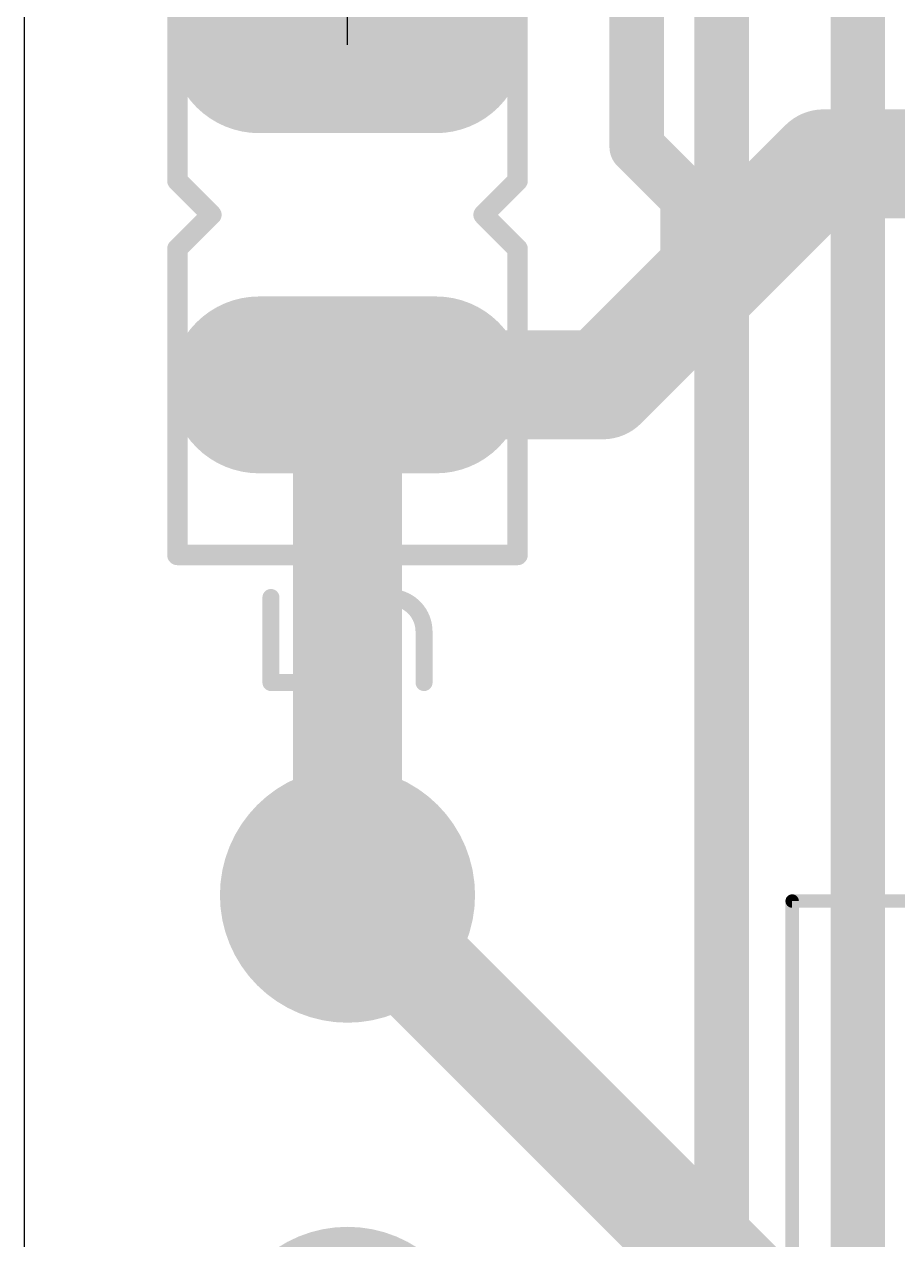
# Model space of a CAD drawing. Extents: x -0.1 to 1.18, y 0 to 3.76.
# Drawn here: x 0 to 0.2567, y 2.1337 to 2.491 of the extents above; entities that cross this region are included whole.
import ezdxf

# ---------------------------------------------------------------- set-up
doc = ezdxf.new("R2010")
doc.units = 0
for name, color, linetype in [('1', 12, 'CONTINUOUS'), ('16', 132, 'CONTINUOUS'), ('17', 110, 'CONTINUOUS'), ('18', 110, 'CONTINUOUS'), ('19', 53, 'CONTINUOUS'), ('20', 31, 'CONTINUOUS'), ('21', 253, 'CONTINUOUS'), ('51', 253, 'CONTINUOUS')]:
    doc.layers.add(name, color=color, linetype=linetype)

# ---------------------------------------------------------------- blocks, each defined once
blk = doc.blocks.new('RECT')
blk.add_solid([(-0.5, -0.5), (0.5, -0.5), (-0.5, 0.5), (0.5, 0.5)])
blk = doc.blocks.new('LONGP100')
at = {"const_width": 1}
blk.add_lwpolyline([(-0.5, 0), (0.5, 0)], dxfattribs=at)
at = {"const_width": 0.5}
for points in [[(-0.5, 0.25, 1), (-0.5, -0.25)], [(0.5, -0.25, 1), (0.5, 0.25)]]:
    blk.add_lwpolyline(points, format="xyb", dxfattribs=at)
blk = doc.blocks.new('ROUNDV')
at = {"const_width": 0.5}
blk.add_lwpolyline([(0, -0.25, 1), (0, 0.25, 1), (0, -0.25)], format="xyb", dxfattribs=at)

msp = doc.modelspace()

# ---------------------------------------------------------------- linework, layer by layer
at = {"layer": '1'}
for points, const_width in [([(0.18, 2.765), (0.18, 2.455)], 0.016), ([(0.2225, 2.4375), (0.235, 2.45)], 0.032), ([(0.235, 2.45), (0.286535, 2.45)], 0.032), ([(0.18, 2.455), (0.195, 2.44)], 0.016), ([(0.21, 2.425), (0.2225, 2.4375)], 0.032), ([(0.195, 2.44), (0.21, 2.425)], 0.016), ([(0.195, 2.41), (0.195, 2.44)], 0.016), ([(0.195, 2.44), (0.22, 2.44)], 0.016), ([(0.22, 2.44), (0.2225, 2.4375)], 0.016), ([(0.195, 2.41), (0.21, 2.425)], 0.032), ([(0.17, 2.385), (0.195, 2.41)], 0.032), ([(0.095, 2.385), (0.095, 2.235)], 0.032), ([(0.095, 2.385), (0.17, 2.385)], 0.032), ([(0.095, 2.235), (0.238465, 2.091535)], 0.032)]:
    msp.add_lwpolyline(points, dxfattribs=dict(at, const_width=const_width))
for points, const_width in [([(0.235, 2.458, 1), (0.235, 2.442)], 0.016), ([(0.240657, 2.444343, 1), (0.229343, 2.455657)], 0.016), ([(0.182828, 2.457828, 1), (0.177172, 2.452172)], 0.008), ([(0.176, 2.455, 1), (0.184, 2.455)], 0.008), ([(0.216843, 2.443157, 1), (0.228157, 2.431843)], 0.016), ([(0.228157, 2.431843, 1), (0.216843, 2.443157)], 0.016), ([(0.199, 2.44, 1), (0.191, 2.44)], 0.008), ([(0.195, 2.444, 1), (0.195, 2.436)], 0.008), ([(0.197828, 2.442828, 1), (0.192172, 2.437172)], 0.008), ([(0.222828, 2.442828, 1), (0.217172, 2.437172)], 0.008), ([(0.22, 2.436, 1), (0.22, 2.444)], 0.008), ([(0.192172, 2.437172, 1), (0.197828, 2.442828)], 0.008), ([(0.219672, 2.434672, 1), (0.225328, 2.440328)], 0.008), ([(0.215657, 2.419343, 1), (0.204343, 2.430657)], 0.016), ([(0.204343, 2.430657, 1), (0.215657, 2.419343)], 0.016), ([(0.207172, 2.422172, 1), (0.212828, 2.427828)], 0.008), ([(0.200657, 2.404343, 1), (0.189343, 2.415657)], 0.016), ([(0.189343, 2.415657, 1), (0.200657, 2.404343)], 0.016), ([(0.191, 2.41, 1), (0.199, 2.41)], 0.008), ([(0.103, 2.385, 1), (0.087, 2.385)], 0.016), ([(0.095, 2.393, 1), (0.095, 2.377)], 0.016), ([(0.17, 2.377, 1), (0.17, 2.393)], 0.016), ([(0.164343, 2.390657, 1), (0.175657, 2.379343)], 0.016), ([(0.100657, 2.240657, 1), (0.089343, 2.229343)], 0.016), ([(0.087, 2.235, 1), (0.103, 2.235)], 0.016)]:
    msp.add_lwpolyline(points, format="xyb", dxfattribs=dict(at, const_width=const_width))
at = {"layer": '16'}
for points, const_width in [([(0.205, 2.81), (0.205, 1.855)], 0.016), ([(0.245, 1.97), (0.245, 2.785)], 0.016), ([(0.095, 2.235), (0.095, 2.385)], 0.032)]:
    msp.add_lwpolyline(points, dxfattribs=dict(at, const_width=const_width))
at = {"layer": '16', "const_width": 0.016}
for points in [[(0.103, 2.385, 1), (0.087, 2.385)], [(0.087, 2.235, 1), (0.103, 2.235)]]:
    msp.add_lwpolyline(points, format="xyb", dxfattribs=at)
at = {"layer": '19'}
msp.add_line((0.095, 2.485), (0.095, 2.585), dxfattribs=at)
at = {"layer": '20'}
msp.add_line((0, 3.5), (0, 0), dxfattribs=at)
at = {"layer": '21'}
for points, const_width in [([(0.045, 2.525), (0.045, 2.445)], 0.006), ([(0.145, 2.445), (0.145, 2.525)], 0.006), ([(0.045, 2.445), (0.055, 2.435)], 0.006), ([(0.135, 2.435), (0.145, 2.445)], 0.006), ([(0.055, 2.435), (0.045, 2.425)], 0.006), ([(0.145, 2.425), (0.135, 2.435)], 0.006), ([(0.045, 2.425), (0.045, 2.335)], 0.006), ([(0.145, 2.335), (0.145, 2.425)], 0.006), ([(0.045, 2.335), (0.145, 2.335)], 0.006), ([(0.0725, 2.2975), (0.0725, 2.3225)], 0.005), ([(0.1075, 2.3225), (0.1025, 2.3225)], 0.005), ([(0.0925, 2.3125), (0.0925, 2.2975)], 0.005), ([(0.1175, 2.2975), (0.1175, 2.3125)], 0.005), ([(0.0925, 2.2975), (0.0725, 2.2975)], 0.005)]:
    msp.add_lwpolyline(points, dxfattribs=dict(at, const_width=const_width))
for points, const_width in [([(0.046061, 2.446061, 1), (0.043939, 2.443939)], 0.003), ([(0.146061, 2.443939, 1), (0.143939, 2.446061)], 0.003), ([(0.0435, 2.445, 1), (0.0465, 2.445)], 0.003), ([(0.1435, 2.445, 1), (0.1465, 2.445)], 0.003), ([(0.056061, 2.433939, 1), (0.053939, 2.436061)], 0.003), ([(0.053939, 2.433939, 1), (0.056061, 2.436061)], 0.003), ([(0.136061, 2.436061, 1), (0.133939, 2.433939)], 0.003), ([(0.133939, 2.436061, 1), (0.136061, 2.433939)], 0.003), ([(0.0465, 2.425, 1), (0.0435, 2.425)], 0.003), ([(0.043939, 2.426061, 1), (0.046061, 2.423939)], 0.003), ([(0.1465, 2.425, 1), (0.1435, 2.425)], 0.003), ([(0.143939, 2.423939, 1), (0.146061, 2.426061)], 0.003), ([(0.045, 2.3365, 1), (0.045, 2.3335)], 0.003), ([(0.145, 2.3335, 1), (0.145, 2.3365)], 0.003), ([(0.0435, 2.335, 1), (0.0465, 2.335)], 0.003), ([(0.1435, 2.335, 1), (0.1465, 2.335)], 0.003), ([(0.07375, 2.3225, 1), (0.07125, 2.3225)], 0.0025), ([(0.1025, 2.3225, 0.414214), (0.0925, 2.3125)], 0.005), ([(0.1025, 2.32375, 1), (0.1025, 2.32125)], 0.0025), ([(0.1025, 2.32125, 1), (0.1025, 2.32375)], 0.0025), ([(0.1175, 2.3125, 0.414214), (0.1075, 2.3225)], 0.005), ([(0.1075, 2.32375, 1), (0.1075, 2.32125)], 0.0025), ([(0.1075, 2.32125, 1), (0.1075, 2.32375)], 0.0025), ([(0.09375, 2.3125, 1), (0.09125, 2.3125)], 0.0025), ([(0.09125, 2.3125, 1), (0.09375, 2.3125)], 0.0025), ([(0.11875, 2.3125, 1), (0.11625, 2.3125)], 0.0025), ([(0.11625, 2.3125, 1), (0.11875, 2.3125)], 0.0025), ([(0.0725, 2.29875, 1), (0.0725, 2.29625)], 0.0025), ([(0.07125, 2.2975, 1), (0.07375, 2.2975)], 0.0025), ([(0.09125, 2.2975, 1), (0.09375, 2.2975)], 0.0025), ([(0.0925, 2.29625, 1), (0.0925, 2.29875)], 0.0025), ([(0.11625, 2.2975, 1), (0.11875, 2.2975)], 0.0025)]:
    msp.add_lwpolyline(points, format="xyb", dxfattribs=dict(at, const_width=const_width))
at = {"layer": '51'}
for points, const_width in [([(0.065, 2.495), (0.065, 2.475)], 0.006), ([(0.125, 2.475), (0.125, 2.495)], 0.006), ([(0.065, 2.475), (0.075, 2.475)], 0.006), ([(0.075, 2.475), (0.075, 2.465)], 0.006), ([(0.115, 2.465), (0.115, 2.475)], 0.006), ([(0.115, 2.475), (0.125, 2.475)], 0.006), ([(0.075, 2.465), (0.115, 2.465)], 0.006), ([(0.115, 2.405), (0.075, 2.405)], 0.006), ([(0.075, 2.405), (0.075, 2.395)], 0.006), ([(0.115, 2.395), (0.115, 2.405)], 0.006), ([(0.075, 2.395), (0.065, 2.395)], 0.006), ([(0.065, 2.395), (0.065, 2.375)], 0.006), ([(0.125, 2.395), (0.115, 2.395)], 0.006), ([(0.125, 2.375), (0.125, 2.395)], 0.006), ([(0.065, 2.375), (0.075, 2.375)], 0.006), ([(0.075, 2.375), (0.075, 2.365)], 0.006), ([(0.115, 2.365), (0.115, 2.375)], 0.006), ([(0.115, 2.375), (0.125, 2.375)], 0.006), ([(0.075, 2.365), (0.115, 2.365)], 0.006), ([(0.225709, 1.980315), (0.225709, 2.233268)], 0.003937), ([(0.225709, 2.233268), (0.564291, 2.233268)], 0.003937)]:
    msp.add_lwpolyline(points, dxfattribs=dict(at, const_width=const_width))
for points, const_width in [([(0.065, 2.4765, 1), (0.065, 2.4735)], 0.003), ([(0.0635, 2.475, 1), (0.0665, 2.475)], 0.003), ([(0.0765, 2.475, 1), (0.0735, 2.475)], 0.003), ([(0.075, 2.4735, 1), (0.075, 2.4765)], 0.003), ([(0.1165, 2.475, 1), (0.1135, 2.475)], 0.003), ([(0.115, 2.4765, 1), (0.115, 2.4735)], 0.003), ([(0.1235, 2.475, 1), (0.1265, 2.475)], 0.003), ([(0.125, 2.4735, 1), (0.125, 2.4765)], 0.003), ([(0.075, 2.4665, 1), (0.075, 2.4635)], 0.003), ([(0.0735, 2.465, 1), (0.0765, 2.465)], 0.003), ([(0.1135, 2.465, 1), (0.1165, 2.465)], 0.003), ([(0.115, 2.4635, 1), (0.115, 2.4665)], 0.003), ([(0.075, 2.4065, 1), (0.075, 2.4035)], 0.003), ([(0.0765, 2.405, 1), (0.0735, 2.405)], 0.003), ([(0.1165, 2.405, 1), (0.1135, 2.405)], 0.003), ([(0.115, 2.4035, 1), (0.115, 2.4065)], 0.003), ([(0.065, 2.3965, 1), (0.065, 2.3935)], 0.003), ([(0.0665, 2.395, 1), (0.0635, 2.395)], 0.003), ([(0.075, 2.3935, 1), (0.075, 2.3965)], 0.003), ([(0.115, 2.3965, 1), (0.115, 2.3935)], 0.003), ([(0.1265, 2.395, 1), (0.1235, 2.395)], 0.003), ([(0.125, 2.3935, 1), (0.125, 2.3965)], 0.003), ([(0.0735, 2.395, 1), (0.0765, 2.395)], 0.003), ([(0.1135, 2.395, 1), (0.1165, 2.395)], 0.003), ([(0.065, 2.3765, 1), (0.065, 2.3735)], 0.003), ([(0.0635, 2.375, 1), (0.0665, 2.375)], 0.003), ([(0.0765, 2.375, 1), (0.0735, 2.375)], 0.003), ([(0.075, 2.3735, 1), (0.075, 2.3765)], 0.003), ([(0.1165, 2.375, 1), (0.1135, 2.375)], 0.003), ([(0.115, 2.3765, 1), (0.115, 2.3735)], 0.003), ([(0.1235, 2.375, 1), (0.1265, 2.375)], 0.003), ([(0.125, 2.3735, 1), (0.125, 2.3765)], 0.003), ([(0.075, 2.3665, 1), (0.075, 2.3635)], 0.003), ([(0.0735, 2.365, 1), (0.0765, 2.365)], 0.003), ([(0.1135, 2.365, 1), (0.1165, 2.365)], 0.003), ([(0.115, 2.3635, 1), (0.115, 2.3665)], 0.003), ([(0.226693, 2.233268, 1), (0.224724, 2.233268)], 0.001969), ([(0.225709, 2.234252, 1), (0.225709, 2.232283)], 0.001969)]:
    msp.add_lwpolyline(points, format="xyb", dxfattribs=dict(at, const_width=const_width))

# ---------------------------------------------------------------- block references
at = {"layer": '17', "xscale": 0.052, "yscale": 0.052}
for p in [(0.095, 2.485), (0.095, 2.485), (0.095, 2.385), (0.095, 2.385)]:
    msp.add_blockref('LONGP100', p, dxfattribs=at)
at = {"layer": '18', "xscale": 0.075, "yscale": 0.075}
for p in [(0.095, 2.235), (0.095, 2.235), (0.095, 2.1), (0.095, 2.1)]:
    msp.add_blockref('ROUNDV', p, dxfattribs=at)
at = {"layer": '51', "xscale": 0.01, "yscale": 0.02, "rotation": 270}
for p in [(0.075, 2.485), (0.115, 2.485), (0.075, 2.385), (0.115, 2.385)]:
    msp.add_blockref('RECT', p, dxfattribs=at)

doc.saveas('drawing.dxf')
